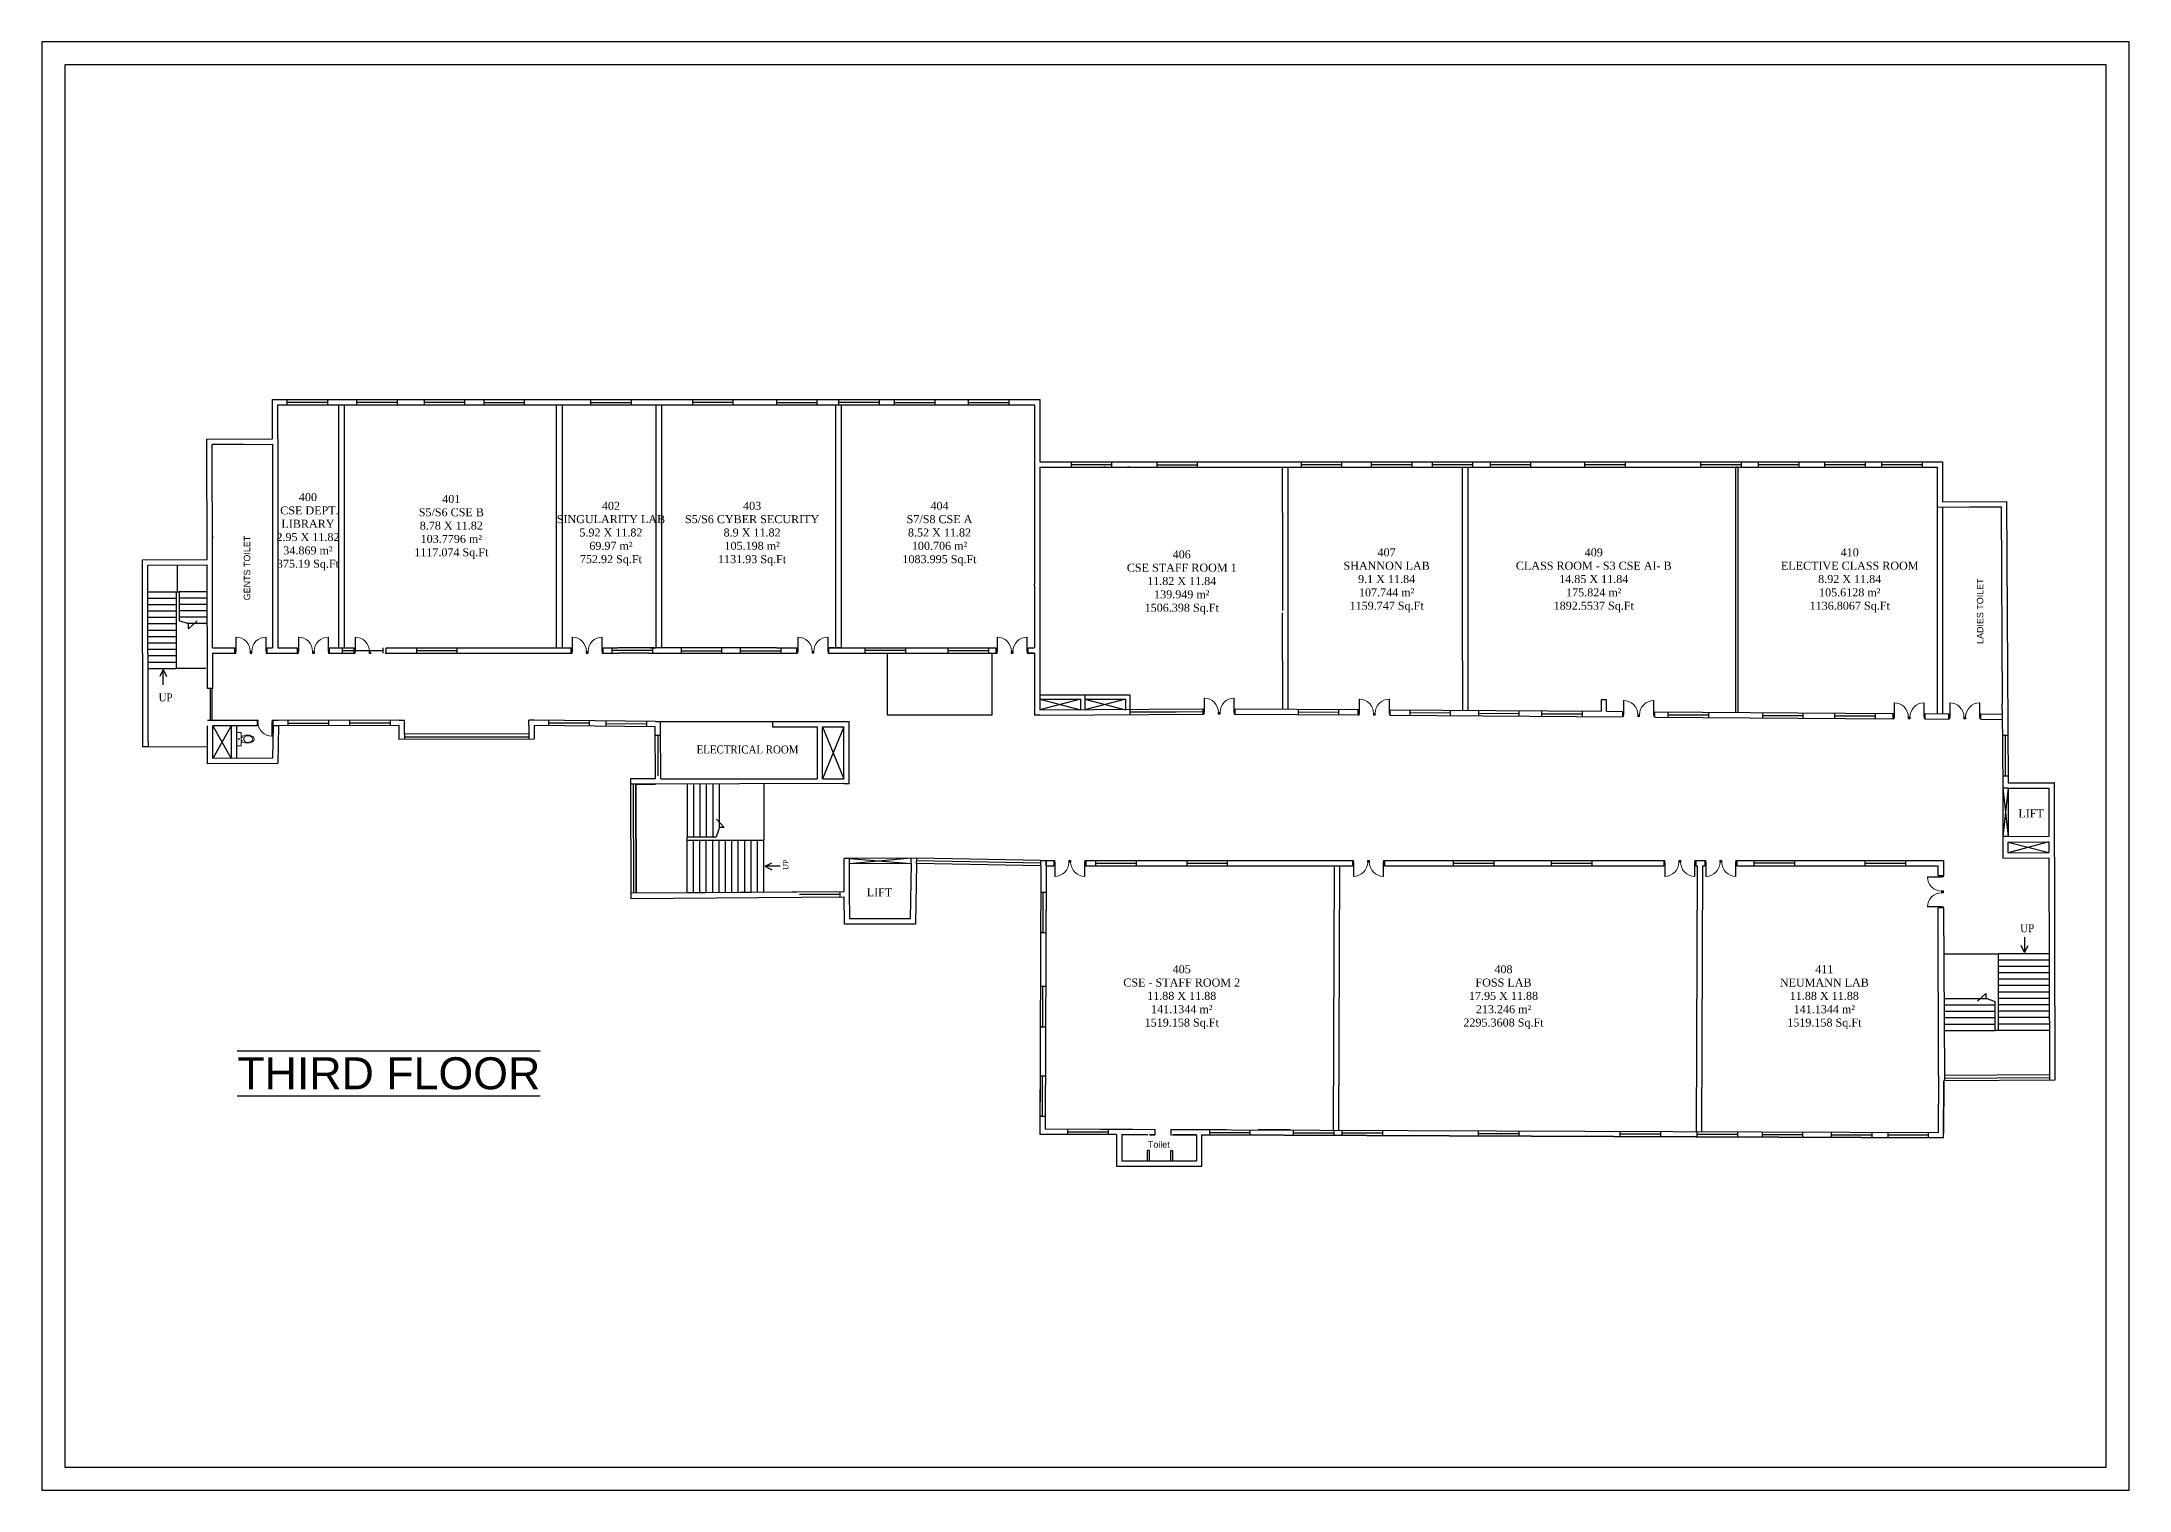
# Model space of a CAD drawing. Header units: metres. Extents: x 25 to 122, y -74 to 416.
# Drawn here: x 25.5 to 121.9, y 156.1 to 223 of the extents above; entities that cross this region are included whole.
import ezdxf

# ---------------------------------------------------------------- set-up
doc = ezdxf.new("R2010")
doc.units = ezdxf.units.M
doc.header["$MEASUREMENT"] = 0
doc.linetypes.add('HIDDEN', pattern=[0.375, 0.25, -0.125])
doc.layers.add('DOOR', color=10, linetype='Continuous', lineweight=15)
doc.styles.add('1MM', font='arial.ttf', dxfattribs={"height": 1000})
doc.styles.add('DUTCH', font='dutch.ttf')
doc.styles.add('ROMANT', font='arial.ttf', dxfattribs={"height": 2.5})

# ---------------------------------------------------------------- blocks, each defined once
blk = doc.blocks.new('A$C764D24B9')
at = {"layer": 'DOOR'}
for points in [[(0, 0), (0.06, 0), (0.06, 0.11), (0, 0.11)], [(0.06, 0.11), (0.08, 0.11), (0.08, 1), (0.06, 1)], [(0.94, 0), (1, 0), (1, 0.11), (0.94, 0.11)]]:
    blk.add_lwpolyline(points, close=True, dxfattribs=at)
blk.add_arc((0.06, 0.11), 0.889, 0, 90, dxfattribs=at)
blk = doc.blocks.new('WC1')
at = {"layer": 'DOOR'}
for p, q in [((-29.3, -7.5), (-29.8, -22.7)), ((24.3, -5), (-26.8, -5))]:
    blk.add_line(p, q, dxfattribs=at)
for points in [[(26.8, -7.5), (27.3, -22.7, -0.423393), (24.7, -25.4), (-27.3, -25.4, -0.423393), (-29.8, -22.7), (-29.3, -7.5, -0.405093), (-26.8, -5), (24.3, -5, -0.405093), (26.8, -7.5, -0.407682)], [(11.5, -25.4), (11.5, -33, -0.265683), (10, -73.3, -0.649464), (-14.1, -70.9, -0.243179), (-14, -33), (-14, -25.4), (11.5, -25.4)], [(12.6, -52, 1.119632), (-15.2, -52, 17.71796)]]:
    blk.add_lwpolyline(points, format="xyb", dxfattribs=at)
blk.add_lwpolyline([(-14, -25.4), (-14, -33)], dxfattribs=at)
for centre, radius in [((-7.6, -29.2), 0.636), ((-1.3, -15.2), 1.91), ((5.1, -29.2), 0.636)]:
    blk.add_circle(centre, radius, dxfattribs=at)
blk.add_arc((-26.8, -7.5), 2.54, 90, 178.21009, dxfattribs=at)
blk.add_ellipse((-1.3, -52), major_axis=(0, -22.4), ratio=0.622298, start_param=4.712389, end_param=7.853982, dxfattribs=at)

msp = doc.modelspace()

# ---------------------------------------------------------------- linework, layer by layer
at = {"linetype": 'Continuous', "ltscale": 0.1}
for p, q in [((36.185, 206.443), (71.6, 206.443)), ((36.189, 204.624), (36.185, 206.443)), ((36.185, 206.197), (36.186, 206.197)), ((36.431, 206.443), (36.431, 206.443)), ((36.432, 206.197), (53.893, 206.197)), ((36.435, 204.624), (36.432, 206.197)), ((36.847, 206.439), (36.847, 206.193)), ((36.847, 206.316), (38.718, 206.316)), ((38.718, 206.439), (38.718, 206.193)), ((39.255, 194.985, 51.306), (39.255, 206.197, 0)), ((39.501, 206.197, 0), (39.501, 194.985, 51.306)), ((40.062, 206.45), (40.062, 206.204)), ((40.062, 206.327), (41.933, 206.327)), ((41.933, 206.45), (41.933, 206.204)), ((43.183, 206.442), (43.183, 206.196)), ((43.183, 206.319), (45.054, 206.319)), ((45.054, 206.442), (45.054, 206.196)), ((45.937, 206.438), (45.937, 206.192)), ((45.937, 206.315), (47.808, 206.315)), ((47.808, 206.438), (47.808, 206.192)), ((49.3, 194.985, 51.306), (49.3, 206.197, 0)), ((49.547, 206.197, 0), (49.547, 194.985, 51.306)), ((50.869, 206.429), (50.869, 206.183)), ((50.869, 206.306), (52.74, 206.306)), ((52.122, 206.197, 0), (61.325, 206.197, 0)), ((52.74, 206.429), (52.74, 206.183)), ((53.893, 194.985, 51.306), (53.893, 206.197, 0)), ((54.139, 206.197), (62.747, 206.197, 0)), ((54.139, 206.197, 0), (54.139, 194.985, 51.306)), ((55.563, 206.452), (55.563, 206.206)), ((55.563, 206.329), (57.434, 206.329)), ((57.434, 206.452), (57.434, 206.206)), ((59.441, 206.433), (59.441, 206.187)), ((59.441, 206.31), (61.312, 206.31)), ((61.312, 206.433), (61.312, 206.187)), ((62.189, 194.985, 51.306), (62.189, 206.197, 0)), ((62.312, 206.447), (62.312, 206.2)), ((62.312, 206.324), (64.182, 206.324)), ((62.435, 206.197, 0), (62.435, 194.985, 51.306)), ((62.747, 206.197, 0), (62.993, 206.197, 0)), ((62.747, 206.197, 0), (62.993, 206.197, 0)), ((62.993, 206.197, 0), (71.354, 206.197, 0)), ((64.182, 206.447), (64.182, 206.2)), ((64.879, 206.437), (64.879, 206.191)), ((64.879, 206.314), (66.75, 206.314)), ((66.75, 206.437), (66.75, 206.191)), ((68.294, 206.428), (68.294, 206.182)), ((68.294, 206.305), (70.164, 206.305)), ((70.164, 206.428), (70.164, 206.182)), ((71.354, 206.197), (71.354, 203.575)), ((71.354, 206.197), (71.354, 197.939, 37.789)), ((71.6, 206.443), (71.6, 203.575)), ((33.158, 204.617), (36.189, 204.624)), ((33.17, 199.055), (33.158, 204.617)), ((33.404, 204.371), (36.19, 204.377)), ((33.416, 199.055), (33.404, 204.371)), ((34.868, 204.371), (33.404, 204.371)), ((36.189, 204.377, 1.278), (36.189, 194.985, 50.028)), ((36.435, 204.624), (36.435, 194.985, 50.028)), ((71.354, 203.575), (71.354, 197.939, 32.726)), ((71.6, 203.575), (113.255, 203.576)), ((71.6, 203.329), (113.008, 203.33)), ((71.6, 203.329), (71.6, 192.117, 51.306)), ((73.039, 203.57), (73.039, 203.323)), ((73.039, 203.446), (74.91, 203.446)), ((74.629, 203.329), (74.53, 203.329)), ((74.629, 203.329), (74.53, 203.329)), ((74.91, 203.57), (74.91, 203.323)), ((75.612, 203.329, 10.226), (75.612, 203.329, 10.127)), ((75.612, 203.329, 10.127), (75.71, 203.329, 10.127)), ((75.745, 203.329), (75.647, 203.329)), ((76.991, 203.555), (76.991, 203.309)), ((76.991, 203.432), (78.862, 203.432)), ((78.862, 203.555), (78.862, 203.309)), ((82.799, 201.232, 43.11), (82.799, 203.329)), ((82.799, 203.329), (83.045, 203.329)), ((83.045, 203.329), (83.045, 192.153)), ((83.656, 203.576), (83.656, 203.33)), ((83.656, 203.453), (85.526, 203.453)), ((85.526, 203.576), (85.526, 203.33)), ((86.891, 203.576), (86.891, 203.33)), ((86.891, 203.453), (88.762, 203.453)), ((88.762, 203.576), (88.762, 203.33)), ((89.695, 203.576), (89.695, 203.33)), ((89.695, 203.453), (91.566, 203.453)), ((91.097, 194.389, 43.11), (91.097, 203.329)), ((91.343, 203.329), (91.343, 192.095)), ((91.343, 203.329), (97.497, 203.329)), ((91.566, 203.576), (91.566, 203.33)), ((92.374, 203.576), (92.374, 203.33)), ((92.374, 203.453), (94.244, 203.453)), ((94.244, 203.576), (94.244, 203.33)), ((94.42, 203.329), (95.405, 203.329)), ((96.734, 203.576), (96.734, 203.33)), ((96.734, 203.453), (98.605, 203.453)), ((98.605, 203.576), (98.605, 203.33)), ((102.087, 203.576), (102.087, 203.33)), ((102.087, 203.453), (103.958, 203.453)), ((103.806, 203.33, 0), (103.708, 203.33, 0)), ((103.708, 203.33, 0), (103.708, 192.008, 0)), ((103.806, 203.33, 0), (113.008, 203.33)), ((103.806, 203.33, 0), (103.806, 192.008, 0)), ((103.958, 203.576), (103.958, 203.33)), ((104.748, 203.576), (104.748, 203.33)), ((104.748, 203.453), (106.619, 203.453)), ((106.619, 203.576), (106.619, 203.33)), ((107.811, 203.576), (107.811, 203.33)), ((107.811, 203.453), (109.682, 203.453)), ((109.682, 203.576), (109.682, 203.33)), ((110.437, 203.576), (110.437, 203.33)), ((110.437, 203.453), (112.308, 203.453)), ((112.308, 203.576), (112.308, 203.33)), ((113.255, 203.33), (113.255, 203.33)), ((113.003, 201.491), (113.003, 191.953)), ((113.249, 201.491), (113.249, 191.951)), ((114.494, 201.491), (115.958, 201.491)), ((82.799, 201.232, 43.11), (82.799, 198.61, 43.11)), ((33.417, 200.138), (33.417, 200.039)), ((30.19, 199.048), (33.17, 199.055)), ((30.209, 190.41), (30.19, 199.048)), ((30.437, 198.803), (33.17, 198.809)), ((30.454, 190.656), (30.437, 198.803)), ((33.17, 199.055), (33.17, 199.055)), ((33.18, 193.112, 70.65), (33.17, 198.809, 2.926)), ((33.423, 194.985, 48.385), (33.416, 199.055)), ((82.799, 198.918, 43.11), (82.799, 196.703, 43.11)), ((71.354, 197.841, 49.877), (71.354, 197.939, 37.789)), ((71.354, 197.841, 33.298), (71.354, 194.985, 49.877)), ((82.799, 194.389, 43.11), (82.799, 196.604, 43.11)), ((33.423, 194.985, 51.306), (34.456, 194.985, 51.306)), ((33.423, 194.985, 48.385), (34.161, 194.985, 48.385)), ((33.423, 194.739, 51.306), (34.497, 194.739, 51.306)), ((33.428, 193.112, 78.201), (33.428, 194.739, 51.306)), ((34.456, 194.739), (34.456, 194.985, 51.306)), ((35.153, 194.739, 51.306), (35.235, 194.739, 51.306)), ((35.892, 194.739, 51.306), (37.377, 194.739, 51.306)), ((35.933, 194.985, 51.306), (36.189, 194.985, 51.306)), ((35.933, 194.739), (35.933, 194.985, 51.306)), ((36.435, 194.985, 51.306), (37.336, 194.985, 51.306)), ((37.336, 194.739, 51.306), (37.336, 194.985, 51.306)), ((38.033, 194.739, 51.306), (38.115, 194.739, 51.306)), ((38.033, 194.739, 51.306), (38.115, 194.739, 51.306)), ((38.771, 194.739, 51.306), (39.996, 194.739, 51.306)), ((38.812, 194.739, 51.306), (38.812, 194.985, 51.306)), ((38.812, 194.985, 51.306), (39.955, 194.985, 51.306)), ((39.403, 194.989), (39.403, 194.743)), ((39.403, 194.866), (41.274, 194.866)), ((39.955, 194.739, 51.306), (39.955, 194.985, 51.306)), ((40.652, 194.739, 51.306), (40.734, 194.739, 51.306)), ((41.274, 194.989), (41.274, 194.743)), ((41.391, 194.739, 51.306), (46.295, 194.739, 51.306)), ((41.432, 194.985, 51.306), (46.295, 194.985, 51.306)), ((41.432, 194.739, 51.306), (41.432, 194.985, 51.306)), ((42.826, 194.978), (42.826, 194.732)), ((42.826, 194.855), (44.697, 194.855)), ((44.697, 194.978), (44.697, 194.732)), ((46.295, 194.985, 51.306), (47.689, 194.985, 51.306)), ((46.295, 194.739, 51.306), (47.689, 194.739, 51.306)), ((47.689, 194.985, 51.306), (49.972, 194.985, 51.306)), ((47.689, 194.739, 51.306), (50.013, 194.739, 51.306)), ((49.972, 194.739, 51.306), (49.972, 194.985, 51.306)), ((50.669, 194.739, 51.306), (50.751, 194.739, 51.306)), ((51.408, 194.739, 51.306), (52.163, 194.739, 51.306)), ((51.449, 194.985, 51.306), (52.122, 194.985, 51.306)), ((51.449, 194.739, 51.306), (51.449, 194.985, 51.306)), ((51.853, 194.999, 0), (51.853, 194.753, 0)), ((51.853, 194.876, 0), (53.724, 194.876, 0)), ((54.139, 194.985, 51.306), (52.122, 194.985, 51.306)), ((53.558, 194.739, 51.306), (52.163, 194.739, 51.306)), ((53.558, 194.739, 51.306), (59.484, 194.739, 51.306)), ((53.599, 194.985, 51.306), (53.895, 194.985, 51.306)), ((53.724, 194.999, 0), (53.724, 194.753, 0)), ((59.443, 194.985, 51.306), (54.139, 194.985, 51.306)), ((55.042, 194.974, 0), (55.042, 194.728, 0)), ((55.042, 194.851, 0), (56.913, 194.851, 0)), ((56.913, 194.974, 0), (56.913, 194.728, 0)), ((57.773, 194.974, 0), (57.773, 194.728, 0)), ((57.773, 194.851, 0), (59.644, 194.851, 0)), ((59.443, 194.985, 51.306), (60.39, 194.985, 51.306)), ((59.484, 194.739, 51.306), (60.39, 194.739, 51.306)), ((59.644, 194.974, 0), (59.644, 194.728, 0)), ((60.141, 194.739, 51.306), (60.151, 194.739, 51.306)), ((60.151, 194.739, 51.306), (60.223, 194.739, 51.306)), ((60.39, 194.739, 51.306), (60.39, 194.985, 51.306)), ((61.826, 194.739, 51.306), (62.41, 194.739, 51.306)), ((62.451, 194.985, 51.306), (61.867, 194.985, 51.306)), ((61.867, 194.985, 51.306), (62.993, 194.985, 51.306)), ((61.867, 194.739, 51.306), (61.867, 194.985, 51.306)), ((62.41, 194.739, 51.306), (69.623, 194.739, 51.306)), ((62.451, 194.985, 51.306), (62.747, 194.985, 51.306)), ((62.993, 194.985, 51.306), (66.431, 194.985, 51.306)), ((63.522, 194.995), (63.522, 194.749)), ((63.522, 194.872), (65.393, 194.872)), ((65.393, 194.995), (65.393, 194.749)), ((66.431, 194.985, 51.306), (66.53, 194.985, 51.306)), ((66.53, 194.985, 51.306), (69.582, 194.985, 51.306)), ((67.359, 194.985), (67.359, 194.739)), ((67.359, 194.862), (69.23, 194.862)), ((69.23, 194.985), (69.23, 194.739)), ((69.582, 194.739, 49.877), (69.582, 194.985, 51.306)), ((70.279, 194.739, 51.306), (70.361, 194.739, 51.306)), ((71.018, 194.739, 51.306), (71.354, 194.739, 51.306)), ((71.059, 194.985, 51.306), (71.354, 194.985, 51.306)), ((71.059, 194.739, 49.877), (71.059, 194.985, 51.306)), ((71.354, 194.739, 49.877), (71.059, 194.739, 49.877)), ((71.354, 194.739, 49.877), (71.354, 191.871, 49.877)), ((31.14, 193.978), (30.982, 193.658)), ((31.14, 193.274), (31.14, 193.978)), ((31.14, 193.978), (31.297, 193.658)), ((82.799, 194.389, 43.11), (82.799, 192.154, 43.11)), ((91.097, 194.389, 43.11), (91.097, 192.096, 43.11)), ((33.428, 193.112, 102.612), (33.18, 193.112, 102.612)), ((33.304, 193.112, 102.612), (33.304, 191.635, 102.612)), ((33.403, 191.635, 102.612), (33.403, 193.112, 102.612)), ((71.602, 191.871, 51.306), (71.354, 191.871, 51.306)), ((71.6, 192.61, 51.306), (73.476, 192.614, 51.306)), ((73.476, 192.614, 51.306), (71.6, 192.117, 51.306)), ((71.6, 192.61, 51.306), (73.476, 192.614, 51.306)), ((73.476, 192.614, 51.306), (71.6, 192.117, 51.306)), ((71.6, 192.61, 51.306), (73.477, 192.122, 51.306)), ((71.6, 192.61, 51.306), (73.477, 192.122, 51.306)), ((71.6, 192.117, 51.306), (79.138, 192.163, 42.598)), ((71.602, 191.871, 51.306), (79.138, 191.917, 42.597)), ((73.476, 192.614, 51.306), (73.477, 192.122, 51.306)), ((75.549, 192.619, 51.306), (73.674, 192.122, 51.306)), ((73.674, 192.615, 51.306), (75.549, 192.619, 51.306)), ((73.674, 192.615, 51.306), (75.55, 192.127, 51.306)), ((75.747, 192.155, 51.306), (75.747, 191.896, 51.306)), ((75.747, 192.032), (77.882, 192.032)), ((77.882, 192.032), (79.138, 192.04, 0.675)), ((79.138, 191.917, -0.039), (79.138, 192.163, 1.39)), ((80.574, 191.924, 40.937), (86.295, 191.884, 34.328)), ((80.615, 192.17, 40.892), (86.295, 192.13, 34.33)), ((80.615, 191.923), (80.615, 192.17, 1.429)), ((83.513, 192.149, 9.621), (83.513, 191.903, 9.621)), ((83.513, 192.026, 9.621), (85.374, 192.013, 9.621)), ((85.374, 192.136, 9.621), (85.374, 191.89, 9.621)), ((86.295, 191.873), (86.295, 192.13, 1.489)), ((86.295, 191.873), (86.295, 192.12, 1.429)), ((87.772, 192.12, 32.624), (97.497, 192.052, 21.389)), ((87.772, 191.873), (87.772, 192.12, 1.429)), ((87.772, 191.873), (87.772, 192.12, 1.429)), ((87.772, 191.873, 32.622), (98.495, 191.799, 20.234)), ((88.667, 192.113, 3.666), (88.667, 191.867, 3.666)), ((88.667, 191.99, 3.666), (90.528, 191.977, 3.666)), ((90.528, 192.1, 3.666), (90.528, 191.854, 3.666)), ((91.84, 192.091), (91.84, 191.845)), ((91.84, 191.968), (93.701, 191.955)), ((93.701, 192.078), (93.701, 191.832)), ((94.752, 192.058, 13.154), (94.752, 191.812, 13.154)), ((94.752, 191.935, 13.154), (96.622, 191.935, 13.154)), ((96.622, 192.058, 13.154), (96.622, 191.812, 13.154)), ((97.497, 192.581), (97.497, 192.052)), ((97.743, 192.581), (97.497, 192.581, 51.305)), ((97.743, 192.052), (97.743, 192.581)), ((97.743, 192.052), (98.495, 192.045, 17.838)), ((98.495, 191.799, -33.469), (98.495, 192.045, 17.838)), ((99.972, 192.034, 18.53), (110.974, 191.958, 5.819)), ((99.972, 191.788, -35.619), (99.972, 192.034, 15.688)), ((99.972, 191.788, 18.528), (110.974, 191.711, 5.817)), ((100.58, 192.017, 2.274), (100.58, 191.771, 2.274)), ((100.58, 191.894, 2.274), (102.451, 191.894, 2.274)), ((102.451, 192.017, 2.274), (102.451, 191.771, 2.274)), ((104.944, 191.987, 1.379), (104.944, 191.74, 1.379)), ((104.944, 191.864, 1.379), (106.815, 191.864, 1.379)), ((106.815, 191.987, 1.379), (106.815, 191.74, 1.379)), ((108.268, 191.963, -2.462), (108.268, 191.717, -2.462)), ((108.268, 191.84, -2.462), (110.139, 191.84, -2.462)), ((110.139, 191.963, -2.462), (110.139, 191.717, -2.462)), ((110.974, 191.709), (110.974, 191.958, 1.44)), ((110.974, 191.709), (110.974, 191.956, 1.429)), ((112.451, 191.947, 4.112), (113.544, 191.94, 2.85)), ((112.451, 191.709), (112.451, 191.947, 1.381)), ((112.451, 191.701, -0.049), (112.451, 191.947, 1.381)), ((113.544, 191.693, -50.855), (113.544, 191.94, 0.452)), ((115.02, 191.929, 1.144), (116.011, 191.922)), ((115.02, 191.683, -53.005), (115.02, 191.929, -1.698)), ((116.014, 192.139), (116.013, 192.385)), ((33.428, 191.635, 102.612), (33.182, 191.635, 102.612)), ((33.184, 190.423, 102.612), (33.183, 191.382, 91.217)), ((35.473, 191.635, 102.612), (33.428, 191.635, 102.612)), ((35.473, 191.387, 86.453), (33.429, 191.382, 52.892)), ((33.431, 190.425, 102.612), (33.429, 191.382, 52.892)), ((33.429, 191.382, 52.892), (34.283, 189.88, 102.612)), ((34.276, 191.385), (33.433, 189.876, 102.612)), ((34.276, 191.385), (34.283, 189.88, 102.612)), ((34.522, 191.385), (34.529, 189.882, 102.612)), ((35.473, 191.64, 106.653), (35.473, 191.387, 106.653)), ((36.212, 191.393, 102.612), (36.186, 189.89, 102.612)), ((36.212, 191.398, 106.653), (36.212, 191.64, 106.653)), ((36.458, 191.635, 102.612), (36.212, 191.635, 102.612)), ((36.458, 191.389, 102.612), (36.212, 191.388, 98.571)), ((36.458, 191.389, 102.612), (36.428, 189.665, 102.612)), ((36.451, 191.366, 102.612), (36.458, 191.389, 102.612)), ((42.027, 191.641, 102.612), (36.458, 191.635, 102.612)), ((42.028, 191.395, 102.612), (36.458, 191.389, 102.612)), ((36.897, 191.636), (36.897, 191.389)), ((36.897, 191.512), (38.767, 191.512)), ((38.767, 191.636), (38.767, 191.389)), ((39.742, 191.638), (39.742, 191.392)), ((39.742, 191.515), (41.613, 191.515)), ((41.613, 191.638), (41.613, 191.392)), ((42.027, 191.641, 102.612), (42.274, 191.641, 102.612)), ((42.028, 190.755, 102.612), (42.028, 191.395, 102.612)), ((48.265, 190.761, 102.612), (42.028, 190.755, 102.612)), ((42.274, 191.395, 102.612), (42.274, 191.641, 102.612)), ((42.274, 191.001, 102.612), (42.274, 191.395, 102.612)), ((48.019, 191.007, 102.612), (42.274, 191.001, 102.612)), ((42.274, 191.001, 102.612), (42.274, 190.755, 102.612)), ((42.274, 190.878, 102.612), (48.019, 190.878, 102.612)), ((48.267, 191.647, 102.612), (48.018, 191.647, 102.612)), ((48.018, 191.401, 102.612), (48.018, 191.647, 102.612)), ((48.018, 191.401, 102.612), (48.019, 191.007, 102.612)), ((48.019, 191.007, 102.612), (48.019, 190.761, 102.612)), ((53.853, 191.341, 102.612), (48.264, 191.401, 102.612)), ((48.264, 191.401, 102.612), (48.265, 190.761, 102.612)), ((53.855, 191.587, 102.612), (48.267, 191.647, 102.612)), ((48.931, 191.64), (48.931, 191.394)), ((48.931, 191.517), (50.802, 191.517)), ((50.802, 191.64), (50.802, 191.394)), ((51.576, 191.617, 102.612), (51.576, 191.371, 102.612)), ((51.576, 191.494, 102.612), (53.446, 191.468, 102.612)), ((53.446, 191.591, 102.612), (53.447, 191.345, 102.612)), ((53.861, 188.941, 102.612), (53.853, 191.341, 102.612)), ((53.855, 191.587, 102.612), (62.802, 191.587)), ((53.861, 190.948), (54.107, 190.948)), ((53.984, 189.078), (53.984, 190.948)), ((54.099, 191.341, 102.612), (54.099, 191.587, 102.612)), ((54.107, 188.941, 102.612), (54.099, 191.341, 102.612)), ((59.268, 191.587, 102.612), (59.268, 191.341, 102.612)), ((59.268, 191.341, 102.612), (61.325, 191.341, 102.612)), ((61.325, 191.341, 102.612), (61.325, 188.941, 102.612)), ((61.571, 191.341, 102.612), (62.556, 191.341, 102.612)), ((61.571, 188.941, -1.26), (61.571, 191.341, 102.612)), ((61.571, 191.341, 102.612), (62.556, 188.941, -1.26)), ((62.556, 191.341, 102.612), (61.571, 188.941, -1.26)), ((62.556, 188.941, -1.26), (62.556, 191.341, 102.612)), ((62.802, 188.97), (62.802, 191.587)), ((112.451, 191.701, 4.11), (113.544, 191.693, 2.848)), ((115.02, 191.683, 1.142), (116.009, 191.676)), ((116.034, 190.948), (116.28, 190.948)), ((116.157, 189.078), (116.157, 190.948)), ((30.209, 190.41), (33.184, 190.423, 102.612)), ((30.455, 190.41, 102.612), (30.209, 190.41, 102.612)), ((30.454, 190.656, 102.612), (30.455, 190.41, 102.612)), ((33.188, 189.629, 102.612), (33.184, 190.423, 102.612)), ((33.433, 189.876, 102.612), (33.431, 190.425, 102.612)), ((36.186, 189.89, 102.612), (33.433, 189.876, 102.612)), ((36.433, 189.645, 102.612), (33.188, 189.629, 102.612)), ((54.107, 188.941, 102.612), (61.325, 188.941, 102.612)), ((61.571, 188.941, 102.612), (62.556, 188.941, 102.612)), ((116.034, 189.078), (116.28, 189.078)), ((52.956, 188.691), (52.71, 188.691)), ((52.833, 188.691), (52.85, 183.664)), ((52.956, 188.691, 102.612), (53.861, 188.694, 102.612)), ((52.973, 183.665, 102.612), (52.956, 188.691, 102.612)), ((62.556, 188.724), (62.803, 188.724)), ((116.034, 188.509), (116.034, 185.287)), ((116.28, 188.509), (116.034, 188.509)), ((116.28, 188.509), (116.034, 186.272)), ((116.034, 188.509), (116.286, 186.272)), ((116.036, 188.497), (116.036, 185.276)), ((116.28, 188.509), (116.286, 186.272)), ((116.283, 188.498), (116.288, 186.261)), ((116.286, 186.272), (116.034, 186.272)), ((118.166, 186.266), (116.288, 186.261)), ((116.29, 186.015), (118.166, 186.02)), ((118.166, 186.02), (116.29, 185.523)), ((116.29, 185.523), (116.29, 186.015)), ((116.29, 186.015), (118.167, 185.527)), ((58.917, 184.896), (59.237, 185.054)), ((62.814, 185.257), (62.568, 185.257)), ((65.914, 185.268, 102.612), (62.814, 185.257)), ((62.815, 185.017), (62.814, 185.257)), ((62.814, 185.257), (65.664, 185.026, 102.612)), ((65.664, 185.267, 102.612), (62.815, 185.017)), ((65.664, 185.026, 102.612), (62.815, 185.017)), ((65.664, 185.026, 102.612), (65.616, 182.464, 8.842)), ((65.664, 185.026, 102.612), (65.664, 185.267, 102.612)), ((65.91, 185.022, 102.612), (65.858, 182.218)), ((65.91, 185.022, 102.612), (65.914, 185.268, 102.612)), ((71.637, 184.925), (65.91, 185.022, 102.612)), ((71.637, 185.049), (65.912, 185.145, 102.612)), ((71.641, 185.171), (65.914, 185.268, 102.612)), ((71.637, 184.925), (71.637, 185.172)), ((71.641, 185.171), (71.883, 185.171)), ((71.883, 184.924), (71.883, 185.171)), ((71.883, 185.171), (72.281, 185.171)), ((71.883, 185.171), (71.883, 184.925)), ((72.24, 185.171), (72.24, 184.924)), ((72.937, 185.171), (73.019, 185.171)), ((73.676, 185.171), (80.246, 185.171)), ((73.717, 185.171), (73.717, 184.924)), ((74.167, 185.171), (74.167, 184.925)), ((74.167, 185.048), (76.038, 185.048)), ((76.038, 185.171), (76.038, 184.925)), ((78.375, 185.171), (78.375, 184.925)), ((78.375, 185.048), (80.246, 185.048)), ((80.246, 185.171), (86.067, 185.171)), ((80.246, 185.171), (80.246, 184.925)), ((86.026, 185.171), (86.026, 184.924)), ((86.724, 185.171), (86.806, 185.171)), ((87.462, 185.171), (100.43, 185.171)), ((87.503, 185.171), (87.503, 184.924)), ((90.675, 185.171), (90.675, 184.925)), ((90.675, 185.048), (92.546, 185.048)), ((92.546, 185.171), (92.546, 184.925)), ((95.197, 185.171), (95.197, 184.925)), ((95.197, 185.048), (97.068, 185.048)), ((97.068, 185.171), (97.068, 184.925)), ((100.389, 185.171), (100.389, 184.924)), ((101.128, 185.171), (101.169, 185.171)), ((101.825, 185.171), (102.33, 185.171)), ((101.866, 185.171), (101.866, 184.924)), ((102.289, 185.171), (102.289, 184.924)), ((102.986, 185.171), (103.068, 185.171)), ((103.725, 185.171), (113.293, 185.171)), ((103.766, 185.171), (103.766, 184.924)), ((104.548, 185.173), (104.548, 184.927)), ((104.548, 185.05), (106.419, 185.05)), ((106.419, 185.173), (106.419, 184.927)), ((109.668, 185.168), (109.668, 184.922)), ((109.668, 185.045), (111.539, 185.045)), ((111.539, 185.171), (111.539, 184.925)), ((113.293, 185.171), (113.296, 184.452)), ((116.036, 185.276), (118.167, 185.281)), ((116.29, 185.523), (118.167, 185.527)), ((59.621, 184.896), (58.917, 184.896)), ((58.917, 184.896), (59.237, 184.739)), ((71.637, 184.925), (71.595, 172.526)), ((71.883, 184.924), (71.842, 172.771)), ((71.883, 184.925), (72.24, 184.925)), ((71.883, 184.924), (71.883, 182.955)), ((73.717, 184.925), (80.491, 184.925)), ((80.492, 184.925), (80.491, 184.925)), ((80.492, 184.925), (86.026, 184.925)), ((82.799, 184.925), (85.753, 184.925)), ((85.18, 184.93, -0.412), (85.134, 172.723, -0.412)), ((85.426, 184.93, -0.412), (85.38, 172.722, -0.412)), ((85.753, 184.925), (85.999, 184.925)), ((87.503, 184.925), (100.389, 184.925)), ((101.866, 184.925), (101.927, 184.925)), ((101.927, 184.925), (101.88, 172.657)), ((102.179, 184.925), (102.133, 172.656)), ((102.179, 184.925), (102.289, 184.925)), ((103.766, 184.925), (113.049, 184.925)), ((113.296, 184.452), (113.048, 184.452)), ((113.05, 184.452), (113.049, 184.925)), ((52.973, 183.665), (52.727, 183.664)), ((52.973, 183.665, 102.612), (62.573, 183.732)), ((54.075, 183.673), (62.499, 183.732, 0.788)), ((60.502, 183.608, 2.148), (62.372, 183.608, 2.148)), ((62.372, 183.731, 2.148), (62.372, 183.484, 2.148)), ((62.576, 182.218), (62.574, 183.486)), ((62.822, 182.464), (62.819, 183.733)), ((71.633, 183.705), (71.879, 183.705)), ((71.756, 181.835), (71.756, 183.705)), ((65.858, 182.218), (62.576, 182.218)), ((65.616, 182.464), (62.822, 182.464)), ((71.883, 182.955), (71.883, 182.857)), ((113.07, 175.239), (113.053, 182.975)), ((113.303, 182.975), (113.053, 182.975)), ((113.303, 182.975), (113.338, 175.24)), ((71.756, 181.835), (71.632, 181.834, 102.612)), ((71.632, 181.834, 102.612), (71.878, 181.835, 102.612)), ((117.042, 180.916), (116.885, 181.236)), ((117.042, 181.62), (117.042, 180.916)), ((117.042, 180.916), (117.2, 181.236)), ((71.618, 179.359), (71.864, 179.359)), ((71.741, 177.488), (71.741, 179.359)), ((71.617, 177.488, 102.612), (71.863, 177.489, 102.612)), ((71.741, 177.488), (71.617, 177.488, 102.612)), ((71.605, 175.494), (71.594, 172.526)), ((71.604, 175.231), (71.85, 175.231)), ((71.727, 173.36), (71.727, 175.231)), ((113.307, 172.367), (113.316, 174.994)), ((113.338, 175.24), (113.339, 174.994)), ((113.338, 175.117), (118.192, 175.139)), ((118.191, 175.262), (118.193, 175.016)), ((71.594, 172.772), (71.595, 172.772)), ((71.594, 172.526), (75.138, 172.512)), ((75.138, 172.512), (71.595, 172.526)), ((71.603, 173.36, 102.612), (71.849, 173.361, 102.612)), ((71.727, 173.36), (71.603, 173.36, 102.612)), ((71.842, 172.771), (76.898, 172.752)), ((72.878, 172.76), (72.878, 172.514)), ((72.878, 172.637), (74.748, 172.637)), ((74.402, 172.761), (75.878, 172.761)), ((74.748, 172.76), (74.748, 172.514)), ((75.138, 172.512), (75.138, 171.06)), ((76.582, 172.507), (75.384, 172.511)), ((75.384, 172.511), (76.582, 172.507)), ((75.384, 172.511), (75.384, 171.306)), ((76.898, 172.505), (76.664, 172.506)), ((76.664, 172.506), (76.898, 172.505)), ((76.898, 172.752), (76.898, 172.505)), ((77.637, 172.749), (80.199, 172.739)), ((77.637, 172.749), (77.637, 172.475)), ((77.637, 172.503), (77.637, 172.503)), ((77.637, 172.503), (77.637, 172.503)), ((78.83, 172.498), (77.719, 172.502)), ((77.719, 172.502), (78.83, 172.498)), ((78.83, 172.498), (78.83, 171.299)), ((113.307, 172.367), (79.076, 172.497)), ((79.076, 172.497), (113.307, 172.367)), ((79.076, 171.06), (79.076, 172.497)), ((79.42, 172.735), (79.42, 172.489)), ((79.42, 172.612), (81.291, 172.612)), ((80.199, 172.739), (80.445, 172.738)), ((80.445, 172.738), (113.061, 172.614)), ((81.291, 172.735), (81.291, 172.489)), ((83.146, 172.728, 1.885), (81.67, 172.728, 1.885)), ((83.291, 172.72), (83.291, 172.474)), ((83.291, 172.597), (85.162, 172.597)), ((85.162, 172.72), (85.162, 172.474)), ((85.536, 172.712), (85.536, 172.465)), ((85.536, 172.589), (87.406, 172.589)), ((87.406, 172.712), (87.406, 172.465)), ((91.825, 172.688), (91.825, 172.442)), ((91.825, 172.565), (93.696, 172.565)), ((93.696, 172.688), (93.696, 172.442)), ((98.362, 172.663), (98.362, 172.417)), ((98.362, 172.54), (100.233, 172.54)), ((100.233, 172.663), (100.233, 172.417)), ((101.916, 172.649), (101.916, 172.403)), ((101.916, 172.526), (103.786, 172.526)), ((103.786, 172.649), (103.786, 172.403)), ((104.925, 172.638), (104.925, 172.392)), ((104.925, 172.515), (106.796, 172.515)), ((106.796, 172.638), (106.796, 172.392)), ((108.121, 172.626), (108.121, 172.38)), ((108.121, 172.503), (109.991, 172.503)), ((109.991, 172.626), (109.991, 172.38)), ((110.724, 172.626), (110.724, 172.38)), ((110.724, 172.503), (112.595, 172.503)), ((112.595, 172.626), (112.595, 172.38)), ((113.307, 172.613), (113.308, 172.613)), ((76.566, 171.304), (76.566, 171.782)), ((76.664, 171.782), (76.566, 171.782)), ((76.664, 171.306), (76.664, 171.782)), ((77.637, 171.307), (77.637, 171.778)), ((77.637, 171.778), (77.735, 171.778)), ((77.735, 171.303), (77.735, 171.778)), ((75.138, 171.06), (79.076, 171.06)), ((75.384, 171.306), (78.83, 171.306))]:
    msp.add_line(p, q, dxfattribs=at)
at = {"linetype": 'HIDDEN', "ltscale": 950}
for p, q in [((31.803, 197.575), (31.803, 198.806)), ((32.311, 196.084), (31.885, 196.233)), ((32.705, 196.222), (32.311, 195.866)), ((32.311, 195.866), (32.311, 196.098)), ((56.672, 187.075), (57.029, 186.682)), ((56.811, 186.682), (56.662, 186.255)), ((57.029, 186.682), (56.796, 186.682)), ((114.863, 178.672), (115.257, 179.029)), ((115.257, 179.029), (115.257, 178.796)), ((115.257, 178.81), (115.683, 178.661))]:
    msp.add_line(p, q, dxfattribs=at)
at = {"linetype": 'Continuous', "ltscale": 0.1}
for points in [[(25.538, 156.091), (121.871, 156.091), (121.871, 222.963), (25.538, 222.963)], [(26.598, 157.152), (120.811, 157.152), (120.811, 221.903), (26.598, 221.903)]]:
    msp.add_lwpolyline(points, close=True, dxfattribs=at)
for points in [[(113.008, 203.33), (113.003, 201.481), (115.958, 201.491), (116.013, 192.385)], [(113.009, 203.577), (113.009, 203.576)], [(113.255, 203.576), (113.25, 201.728), (116.203, 201.738), (116.281, 188.744), (118.405, 188.749), (118.438, 175.017), (113.316, 174.994), (113.307, 172.555)], [(31.737, 197.575), (31.737, 194.031)], [(31.885, 197.575), (31.885, 196.233)], [(30.443, 195.803), (31.737, 195.803)], [(30.444, 195.507), (31.737, 195.507)], [(30.444, 195.212), (31.737, 195.212)], [(30.445, 194.917), (31.737, 194.917)], [(30.446, 194.621), (31.737, 194.621)], [(30.446, 194.326), (31.737, 194.326)], [(30.447, 194.031), (31.737, 194.031)], [(33.116, 194.031), (31.737, 194.031)], [(116.014, 192.139), (116.036, 188.497)], [(53.861, 188.941), (52.709, 188.937), (52.728, 183.417), (62.574, 183.486)], [(62.803, 188.724), (62.802, 188.97)], [(62.556, 188.724), (52.956, 188.691), (52.973, 183.665), (62.573, 183.732), (62.568, 185.257)], [(58.864, 188.711), (58.864, 186.108)], [(116.281, 188.755), (118.405, 188.761), (118.438, 175.017), (113.316, 174.994)], [(116.283, 188.498), (118.16, 188.502), (118.165, 186.266)], [(55.32, 186.255), (56.662, 186.255)], [(55.32, 186.108), (58.864, 186.108)], [(57.092, 183.694), (57.092, 186.108)], [(57.387, 183.696), (57.387, 186.108)], [(57.683, 183.698), (57.683, 186.108)], [(57.978, 183.7), (57.978, 186.108)], [(58.273, 183.702), (58.273, 186.108)], [(58.569, 183.704), (58.569, 186.108)], [(58.864, 183.706), (58.864, 186.108)], [(118.166, 186.02), (118.167, 185.527)], [(62.82, 183.488), (62.82, 183.488), (62.815, 185.017)], [(118.167, 185.281), (118.191, 175.262), (113.338, 175.24)], [(113.313, 180.863), (115.831, 180.863)], [(115.831, 177.319), (115.831, 180.863)], [(118.178, 180.863), (115.831, 180.863)], [(118.179, 180.568), (115.831, 180.568)], [(118.179, 180.273), (115.831, 180.273)], [(118.18, 179.977), (115.831, 179.977)], [(118.181, 179.682), (115.831, 179.682)], [(118.182, 179.387), (115.831, 179.387)], [(115.683, 177.319), (115.683, 178.661)], [(118.182, 179.091), (115.831, 179.091)], [(113.07, 175.239), (113.061, 172.614)]]:
    msp.add_lwpolyline(points, dxfattribs=at)
at = {"linetype": 'HIDDEN', "ltscale": 950}
for points in [[(30.439, 197.575), (31.885, 197.575)], [(33.172, 197.575), (31.885, 197.575)], [(30.44, 197.28), (31.737, 197.28)], [(30.441, 196.984), (31.737, 196.984)], [(30.441, 196.689), (31.737, 196.689)], [(33.173, 197.28), (31.885, 197.28)], [(33.173, 196.984), (31.885, 196.984)], [(33.174, 196.689), (31.885, 196.689)], [(30.442, 196.394), (31.737, 196.394)], [(30.443, 196.098), (31.737, 196.098)], [(33.174, 196.394), (31.885, 196.394)], [(33.175, 196.098), (32.27, 196.098)], [(55.32, 188.699), (55.32, 186.255)], [(55.615, 188.7), (55.615, 186.255)], [(55.91, 188.701), (55.91, 186.255)], [(56.206, 188.702), (56.206, 186.255)], [(56.501, 188.703), (56.501, 186.255)], [(56.796, 188.704), (56.796, 186.641)], [(55.32, 183.681), (55.32, 186.255)], [(55.615, 183.683), (55.615, 186.108)], [(55.91, 183.685), (55.91, 186.108)], [(56.206, 183.687), (56.206, 186.108)], [(56.501, 183.69), (56.501, 186.108)], [(56.796, 183.692), (56.796, 186.108)], [(113.322, 178.796), (115.298, 178.796)], [(113.323, 178.5), (115.683, 178.5)], [(118.183, 178.796), (115.831, 178.796)], [(118.184, 178.5), (115.831, 178.5)], [(113.324, 178.205), (115.683, 178.205)], [(113.326, 177.91), (115.683, 177.91)], [(113.327, 177.614), (115.683, 177.614)], [(113.328, 177.319), (115.683, 177.319)], [(118.186, 177.319), (115.683, 177.319)], [(118.184, 178.205), (115.831, 178.205)], [(118.185, 177.91), (115.831, 177.91)], [(118.186, 177.614), (115.831, 177.614)]]:
    msp.add_lwpolyline(points, dxfattribs=at)
at = {"linetype": 'Continuous', "ltscale": 0.1, "elevation": 51.306}
for points in [[(71.6, 192.807), (73.672, 192.812), (73.674, 192.122)], [(71.6, 192.807), (73.672, 192.812), (73.674, 192.122)], [(73.673, 192.812), (75.745, 192.816), (75.747, 192.127)], [(73.476, 192.614), (73.477, 192.122)], [(75.549, 192.619), (75.55, 192.127)]]:
    msp.add_lwpolyline(points, dxfattribs=at)
at = {"linetype": 'Continuous', "ltscale": 0.1}
msp.add_polyline3d([(69.385, 194.739, 49.877), (69.385, 191.871, 49.877), (64.563, 191.871, 49.877), (64.563, 194.739, 51.306)], close=True, dxfattribs=at)

# ---------------------------------------------------------------- block references
at = {"linetype": 'Continuous', "ltscale": 0.1, "xscale": 0.7384369212746258, "yscale": 0.7384369212746258, "zscale": 0.7384369212746258}
for p in [(34.456, 194.739), (37.336, 194.739, 51.306), (39.955, 194.739, 51.306), (49.972, 194.739, 51.306), (60.39, 194.739, 51.306), (69.582, 194.739, 49.877), (79.138, 191.923), (86.295, 191.873), (86.295, 191.873), (98.495, 191.81, -30.999), (110.974, 191.709), (110.974, 191.709), (113.544, 191.705, -48.385)]:
    msp.add_blockref('A$C764D24B9', p, dxfattribs=at)
at = {"linetype": 'Continuous', "ltscale": 0.1, "extrusion": (0, 0, -1), "xscale": 0.7384369212746258, "yscale": 0.7384369212746258, "zscale": -0.7384369212739089}
for p in [(-35.933, 194.739), (-38.812, 194.739, -51.306), (-51.449, 194.739, -51.306), (-61.867, 194.739, -51.306), (-71.059, 194.739, -49.877), (-80.615, 191.923), (-87.772, 191.873), (-87.772, 191.873), (-99.972, 191.81, 30.999), (-112.451, 191.709), (-112.451, 191.709), (-115.02, 191.705, 48.385)]:
    msp.add_blockref('A$C764D24B9', p, dxfattribs=at)
at = {"linetype": 'Continuous', "ltscale": 0.1}
for name, p, xscale, yscale, zscale, rotation in [('WC1', (34.468, 190.755), -0.0108536660351445, 0.0108536660351445, 0.0108536660343142, 90), ('A$C764D24B9', (36.212, 191.64, 106.653), 0.7384369212746258, 0.7384369212746258, 0.7384369212746258, 180), ('A$C764D24B9', (73.717, 185.171), 0.7384369212746258, 0.7384369212746258, 0.7384369212746258, 180), ('A$C764D24B9', (87.503, 185.171), 0.7384369212746258, 0.7384369212746258, 0.7384369212746258, 180), ('A$C764D24B9', (101.866, 185.171), 0.7384369212746258, 0.7384369212746258, 0.7384369212746258, 180), ('A$C764D24B9', (103.766, 185.171), 0.7384369212746258, 0.7384369212746258, 0.7384369212746258, 180), ('A$C764D24B9', (113.294, 182.975), 0.7384369212746258, 0.7384369212746258, 0.7384369212746258, 89.99999999999999)]:
    msp.add_blockref(name, p, dxfattribs=dict(at, xscale=xscale, yscale=yscale, zscale=zscale, rotation=rotation))
at = {"linetype": 'Continuous', "ltscale": 0.1, "extrusion": (0, 0, -1), "xscale": 0.7384369212746258, "yscale": 0.7384369212746258, "zscale": -0.7384369212739089}
for p, rotation in [((-72.24, 185.171), 180), ((-86.026, 185.171), 180), ((-100.389, 185.171), 180), ((-102.289, 185.171), 180), ((-113.294, 184.452), 270)]:
    msp.add_blockref('A$C764D24B9', p, dxfattribs=dict(at, rotation=rotation))

# ---------------------------------------------------------------- texts
at = {"style": 'DUTCH', "width": 0.9}
for s, height, p in [('UP', 0.3692, (30.934, 192.509)), ('ELECTRICAL ROOM', 0.36922, (55.758, 190.107)), ('UP', 0.3692, (116.84, 181.855))]:
    msp.add_text(s, height=height, dxfattribs=at).set_placement(p)
msp.add_text('UP', height=0.2461, rotation=90, dxfattribs=at).set_placement((59.996, 184.735))
at = {"attachment_point": 1}
for s, width, gutter_width, heights, insert, char_height, style in [('\\pxqc;{\\C0;400\\P CSE DEPT. \\PLIBRARY\\P2.95 X 11.82\\P34.869 m²\\P375.19 Sq.Ft}', 47.77264, 12.5, [-3.589], (13.936, 202.127), 0.36922, 'DUTCH'), ('\\pxqc;{\\C0;401\\PS5/S6 CSE B\\P8.78 X 11.82\\P103.7796 m²\\P1117.074 Sq.Ft}', 47.77264, 12.5, [-2.976], (20.551, 202.041), 0.36922, 'DUTCH'), ('\\pxqc;{\\C0;402\\PSINGULARITY LAB\\P5.92 X 11.82\\P69.97 m²\\P752.92 Sq.Ft}', 47.77264, 12.5, [-2.974], (27.918, 201.723), 0.36922, 'DUTCH'), ('\\pxqc;{\\C0;403\\PS5/S6 CYBER SECURITY\\P8.9 X 11.82\\P105.198 m²\\P1131.93 Sq.Ft}', 47.77264, 12.5, [-2.978], (34.433, 201.723), 0.36922, 'DUTCH'), ('\\pxqc;{\\C0;404\\PS7/S8 CSE A\\P8.52 X 11.82\\P100.706 m²\\P1083.995 Sq.Ft}', 47.77264, 12.5, [-2.976], (43.081, 201.723), 0.36922, 'DUTCH'), ('\\pxqc;{\\C0;406\\PCSE STAFF ROOM 1\\P11.82 X 11.84\\P139.949 m²\\P1506.398 Sq.Ft}', 47.77264, 12.5, [-2.973], (54.259, 199.482), 0.36922, 'DUTCH'), ('\\pxqc;{\\C0;407\\PSHANNON LAB\\P9.1 X 11.84\\P107.744 m²\\P1159.747 Sq.Ft}', 47.77264, 12.5, [-2.972], (63.714, 199.574), 0.36922, 'DUTCH'), ('\\pxqc;{\\C0;409\\PCLASS ROOM - S3 CSE AI- B\\P14.85 X 11.84\\P175.824 m²\\P1892.5537 Sq.Ft}', 47.77264, 12.5, [-2.981], (73.273, 199.574), 0.36922, 'DUTCH'), ('\\pxqc;{\\C0;410\\PELECTIVE CLASS ROOM\\P8.92 X 11.84\\P105.6128 m²\\P1136.8067 Sq.Ft}', 47.77264, 12.5, [-2.974], (85.085, 199.574), 0.36922, 'DUTCH'), ('\\pxqc;LIFT ', 1.65982, 12.307, [-0.369], (116.513, 187.521), 0.36922, 'DUTCH'), ('\\pxqc;LIFT ', 1.65982, 12.307, [-0.369], (63.366, 183.88), 0.36922, 'DUTCH'), ('\\pxqc;{\\C0;405\\PCSE - STAFF ROOM 2\\P11.88 X 11.88\\P141.1344 m²\\P1519.158 Sq.Ft}', 47.77264, 12.5, [-2.979], (54.259, 180.331), 0.36922, 'DUTCH'), ('\\pxqc;{\\C0;408\\PFOSS LAB\\P17.95 X 11.88\\P213.246 m²\\P2295.3608 Sq.Ft}', 47.77264, 12.5, [-2.976], (69.108, 180.331), 0.36922, 'DUTCH'), ('\\pxqc;{\\C0;411\\PNEUMANN LAB\\P11.88 X 11.88\\P141.1344 m²\\P1519.158 Sq.Ft}', 47.77264, 12.5, [-2.973], (83.913, 180.331), 0.36922, 'DUTCH'), (' Toilet', 406.1697, 9.846, [-0.3], (76.469, 172.201, 0.082), 0.2954, '1MM')]:
    msp.add_mtext_dynamic_manual_height_columns(s, width=width, gutter_width=gutter_width, heights=heights, dxfattribs=dict(at, insert=insert, char_height=char_height, style=style))
at = {"char_height": 0.29537, "attachment_point": 1, "rotation": 90, "style": '1MM'}
for s, insert in [('GENTS TOILET', (34.862, 197.177, 0.082)), ('LADIES TOILET', (114.841, 195.163, 0.082))]:
    msp.add_mtext_dynamic_manual_height_columns(s, width=406.1697, gutter_width=9.846, heights=[-0.306], dxfattribs=dict(at, insert=insert))
at = {"linetype": 'Continuous', "ltscale": 0.1, "insert": (34.563, 176.08), "char_height": 1.47687, "attachment_point": 1, "style": 'ROMANT'}
msp.add_mtext_dynamic_manual_height_columns('{\\L\\OTHIRD FLOOR}', width=31.58857, gutter_width=12.307, heights=[-2.068], dxfattribs=at)

doc.saveas('drawing.dxf')
